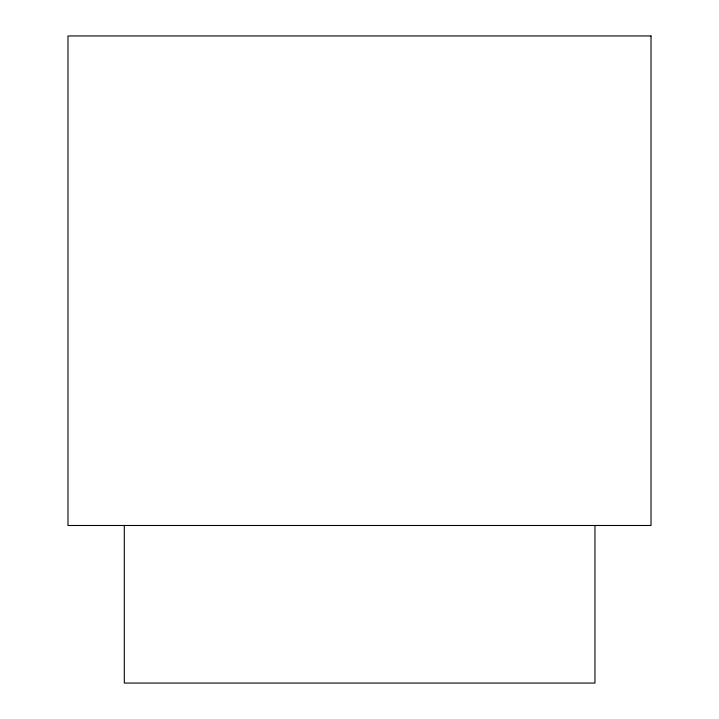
<?xml version="1.0" encoding="UTF-8"?>
<svg xmlns="http://www.w3.org/2000/svg" width="719" height="719" viewBox="0 0 719 719"><rect width="100%" height="100%" fill="white"/><g stroke="black" fill="none" stroke-linecap="round" stroke-linejoin="round"><path stroke-width="1.08" d="M594.964 525.418L594.964 683.05L124.306 683.05L124.306 525.418M651.019 35.95L67.981 35.95L67.981 525.49L651.019 525.49L651.019 35.95"/></g></svg>
